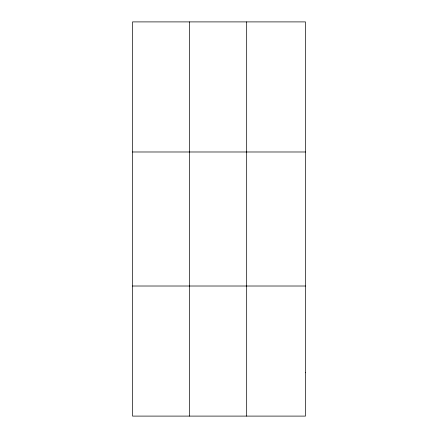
<?xml version="1.0" encoding="UTF-8"?>
<svg xmlns="http://www.w3.org/2000/svg" width="438" height="438" viewBox="0 0 438 438"><rect width="100%" height="100%" fill="white"/><g stroke="black" fill="none" stroke-linecap="round" stroke-linejoin="round"><path stroke-width="0.66" d="M189.599 21.9L189.599 416.1M246.676 21.9L246.676 416.1M132.522 151.986L305.478 151.986M132.522 286.014L305.478 286.014M305.478 372.738L305.478 416.1L132.522 416.1L132.522 21.9L305.478 21.9L305.478 372.738"/></g></svg>
